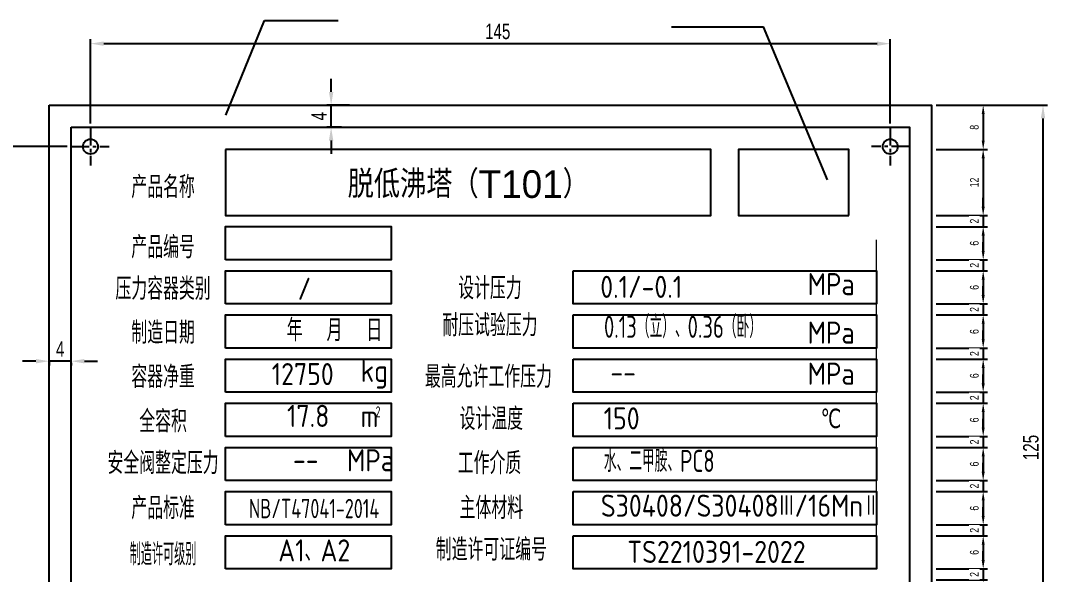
# Model space of a CAD drawing. Header units: millimetres. Extents: x 35105 to 485432, y -50286 to 1224.
# Drawn here: x 482606 to 484468, y -46295 to -45292 of the extents above; entities that cross this region are included whole.
import ezdxf
from ezdxf.enums import TextEntityAlignment as Align

# ---------------------------------------------------------------- set-up
doc = ezdxf.new("R2010")
doc.units = ezdxf.units.MM
doc.linetypes.add('CENTER', pattern=[50.8, 31.75, -6.35, 6.35, -6.35])
doc.layers.get('Defpoints').update_dxf_attribs({"lineweight": 18})
for name, color, linetype in [('11', 1, 'CENTER'), ('12', 2, 'Continuous'), ('13', 3, 'Continuous')]:
    doc.layers.add(name, color=color, linetype=linetype)
doc.layers.add('标注', color=3, linetype='Continuous', lineweight=18)
doc.styles.add('HGCAD', font='HGCAD.SHX', dxfattribs={"width": 0.75, "bigfont": 'HGCADHZ.SHX'})
doc.styles.add('HZ', font='gbenor.shx', dxfattribs={"width": 0.9, "bigfont": 'gbcbig.shx'})
doc.styles.add('SBHZ', font='tcc_simp.shx', dxfattribs={"width": 0.85, "bigfont": 'tcc_hzdx.shx'})
doc.styles.get("Standard").update_dxf_attribs({"font": 'gbenor.shx', "width": 0.7, "bigfont": 'gbcbig.shx'})
doc.dimstyles.new('HGCAD$0', dxfattribs={"dimtxt": 3.5, "dimasz": 3, "dimexe": 1, "dimexo": 1, "dimgap": 1, "dimtad": 1, "dimdec": 1, "dimdsep": 46, "dimtxsty": 'HGCAD', "dimcen": 0, "dimadec": 1, "dimazin": 0, "dimtfac": 1, "dimtmove": 0, "dimatfit": 1, "dimfxl": 1, "dimtfill": 1, "dimarcsym": 1})

# ---------------------------------------------------------------- blocks, each defined once
blk = doc.blocks.new('*D206')
at = {"layer": 'Defpoints', "color": 0, "ltscale": 8, "transparency": 16777216}
for p in [(482541.6, -45520.2), (482698.6, -45520.2), (482698.6, -46620.2)]:
    blk.add_point(p, dxfattribs=at)
at = {"layer": '标注', "color": 0, "lineweight": -2, "ltscale": 8, "transparency": 16777216}
for p, q in [((482690.6, -45520.2), (482533.6, -45520.2)), ((482541.6, -46596.2), (482541.6, -45544.2)), ((482690.6, -46620.2), (482533.6, -46620.2))]:
    blk.add_line(p, q, dxfattribs=at)
at = {"layer": '标注', "color": 0, "ltscale": 8, "transparency": 16777216}
for points in [[(482537.6, -45544.2), (482545.6, -45544.2), (482541.6, -45520.2)], [(482537.6, -46596.2), (482545.6, -46596.2), (482541.6, -46620.2)]]:
    blk.add_solid(points, dxfattribs=at)
at = {"layer": '标注', "color": 0, "ltscale": 8, "transparency": 16777216, "insert": (482519.6, -46069.9), "char_height": 28, "attachment_point": 5, "rotation": 90, "style": 'HGCAD', "bg_fill": 3, "box_fill_scale": 1.1, "bg_fill_color": 256, "bg_fill_true_color": 13158600, "bg_fill_transparency": 2067}
blk.add_mtext('110', dxfattribs=at)
blk = doc.blocks.new('*D207')
at = {"layer": 'Defpoints', "color": 0, "ltscale": 8, "transparency": 16777216}
for p in [(484182.7, -45333.7), (482732.7, -45486.1), (484182.7, -45486.1)]:
    blk.add_point(p, dxfattribs=at)
at = {"layer": '标注', "color": 0, "lineweight": -2, "ltscale": 8, "transparency": 16777216}
for p, q in [((482732.7, -45478.1), (482732.7, -45325.7)), ((482756.7, -45333.7), (484158.7, -45333.7)), ((484182.7, -45478.1), (484182.7, -45325.7))]:
    blk.add_line(p, q, dxfattribs=at)
at = {"layer": '标注', "color": 0, "ltscale": 8, "transparency": 16777216}
for points in [[(482756.7, -45329.7), (482756.7, -45337.7), (482732.7, -45333.7)], [(484158.7, -45329.7), (484158.7, -45337.7), (484182.7, -45333.7)]]:
    blk.add_solid(points, dxfattribs=at)
at = {"layer": '标注', "color": 0, "ltscale": 8, "transparency": 16777216, "insert": (483471, -45311.7), "char_height": 28, "attachment_point": 5, "style": 'HGCAD', "bg_fill": 3, "box_fill_scale": 1.1, "bg_fill_color": 256, "bg_fill_true_color": 13158600, "bg_fill_transparency": 6282}
blk.add_mtext('145', dxfattribs=at)
blk = doc.blocks.new('*D208')
at = {"layer": 'Defpoints', "color": 0, "ltscale": 8, "transparency": 16777216}
for p in [(484257.7, -45445.2), (484459.7, -45445.2), (484257.7, -46695.2)]:
    blk.add_point(p, dxfattribs=at)
at = {"layer": '标注', "color": 0, "lineweight": -2, "ltscale": 8, "transparency": 16777216}
for p, q in [((484265.7, -45445.2), (484467.7, -45445.2)), ((484459.7, -46671.2), (484459.7, -45469.2)), ((484265.7, -46695.2), (484467.7, -46695.2))]:
    blk.add_line(p, q, dxfattribs=at)
at = {"layer": '标注', "color": 0, "ltscale": 8, "transparency": 16777216}
for points in [[(484455.7, -45469.2), (484463.7, -45469.2), (484459.7, -45445.2)], [(484455.7, -46671.2), (484463.7, -46671.2), (484459.7, -46695.2)]]:
    blk.add_solid(points, dxfattribs=at)
at = {"layer": '标注', "color": 0, "ltscale": 8, "transparency": 16777216, "insert": (484437.7, -46065.2), "char_height": 28, "attachment_point": 5, "rotation": 90, "style": 'HGCAD', "bg_fill": 3, "box_fill_scale": 1.1, "bg_fill_color": 256, "bg_fill_true_color": 13158600, "bg_fill_transparency": 2832}
blk.add_mtext('125', dxfattribs=at)
blk = doc.blocks.new('*D209')
at = {"layer": 'Defpoints', "color": 0, "ltscale": 8, "transparency": 16777216}
for p in [(484257.7, -45445.2), (484257.7, -45525.2), (484351.2, -45525.2)]:
    blk.add_point(p, dxfattribs=at)
at = {"layer": '标注', "color": 0, "lineweight": -2, "ltscale": 8, "transparency": 16777216}
for p, q in [((484265.7, -45445.2), (484359.2, -45445.2)), ((484351.2, -45461.2), (484351.2, -45509.2)), ((484265.7, -45525.2), (484359.2, -45525.2))]:
    blk.add_line(p, q, dxfattribs=at)
at = {"layer": '标注', "color": 0, "ltscale": 8, "transparency": 16777216}
for points in [[(484348.5, -45461.2), (484353.9, -45461.2), (484351.2, -45445.2)], [(484348.5, -45509.2), (484353.9, -45509.2), (484351.2, -45525.2)]]:
    blk.add_solid(points, dxfattribs=at)
at = {"layer": '标注', "color": 0, "ltscale": 8, "transparency": 16777216, "insert": (484335.2, -45485.2), "char_height": 16, "attachment_point": 5, "rotation": 90, "style": 'HGCAD', "bg_fill": 3, "box_fill_scale": 1.1, "bg_fill_color": 256, "bg_fill_true_color": 13158600, "bg_fill_transparency": 5017}
blk.add_mtext('8', dxfattribs=at)
blk = doc.blocks.new('*D210')
at = {"layer": 'Defpoints', "color": 0, "ltscale": 8, "transparency": 16777216}
for p in [(484257.7, -45525.2), (484257.7, -45645.2), (484351.2, -45645.2)]:
    blk.add_point(p, dxfattribs=at)
at = {"layer": '标注', "color": 0, "lineweight": -2, "ltscale": 8, "transparency": 16777216}
for p, q in [((484265.7, -45525.2), (484359.2, -45525.2)), ((484351.2, -45541.2), (484351.2, -45629.2)), ((484265.7, -45645.2), (484359.2, -45645.2))]:
    blk.add_line(p, q, dxfattribs=at)
at = {"layer": '标注', "color": 0, "ltscale": 8, "transparency": 16777216}
for points in [[(484348.5, -45541.2), (484353.9, -45541.2), (484351.2, -45525.2)], [(484348.5, -45629.2), (484353.9, -45629.2), (484351.2, -45645.2)]]:
    blk.add_solid(points, dxfattribs=at)
at = {"layer": '标注', "color": 0, "ltscale": 8, "transparency": 16777216, "insert": (484335.2, -45585.2), "char_height": 16, "attachment_point": 5, "rotation": 90, "style": 'HGCAD', "bg_fill": 3, "box_fill_scale": 1.1, "bg_fill_color": 256, "bg_fill_true_color": 13158600, "bg_fill_transparency": 4817}
blk.add_mtext('12', dxfattribs=at)
blk = doc.blocks.new('*D211')
at = {"layer": 'Defpoints', "color": 0, "ltscale": 8, "transparency": 16777216}
for p in [(484257.7, -45645.2), (484257.7, -45665.2)]:
    blk.add_point(p, dxfattribs=at)
at = {"layer": '标注', "color": 0, "lineweight": -2, "ltscale": 8, "transparency": 16777216}
for p, q in [((484351.2, -45629.2), (484351.2, -45613.2)), ((484265.7, -45645.2), (484359.2, -45645.2)), ((484351.2, -45645.2), (484351.2, -45665.2)), ((484265.7, -45665.2), (484359.2, -45665.2)), ((484351.2, -45681.2), (484351.2, -45697.2))]:
    blk.add_line(p, q, dxfattribs=at)
at = {"layer": '标注', "color": 0, "ltscale": 8, "transparency": 16777216}
for points in [[(484348.5, -45629.2), (484353.9, -45629.2), (484351.2, -45645.2)], [(484348.5, -45681.2), (484353.9, -45681.2), (484351.2, -45665.2)]]:
    blk.add_solid(points, dxfattribs=at)
at = {"layer": '标注', "color": 0, "ltscale": 8, "transparency": 16777216, "insert": (484335.2, -45655.2), "char_height": 16, "attachment_point": 5, "rotation": 90, "style": 'HGCAD', "bg_fill": 3, "box_fill_scale": 1.1, "bg_fill_color": 256, "bg_fill_true_color": 13158600, "bg_fill_transparency": 7447}
blk.add_mtext('2', dxfattribs=at)
at = {"layer": 'Defpoints', "color": 0, "ltscale": 8, "transparency": 16777216}
blk.add_point((484351.2, -45665.2), dxfattribs=at)
blk = doc.blocks.new('*D212')
at = {"layer": 'Defpoints', "color": 0, "ltscale": 8, "transparency": 16777216}
for p in [(484257.7, -45665.2), (484257.7, -45725.2), (484351.2, -45725.2)]:
    blk.add_point(p, dxfattribs=at)
at = {"layer": '标注', "color": 0, "lineweight": -2, "ltscale": 8, "transparency": 16777216}
for p, q in [((484265.7, -45665.2), (484359.2, -45665.2)), ((484351.2, -45681.2), (484351.2, -45709.2)), ((484265.7, -45725.2), (484359.2, -45725.2))]:
    blk.add_line(p, q, dxfattribs=at)
at = {"layer": '标注', "color": 0, "ltscale": 8, "transparency": 16777216}
for points in [[(484348.5, -45681.2), (484353.9, -45681.2), (484351.2, -45665.2)], [(484348.5, -45709.2), (484353.9, -45709.2), (484351.2, -45725.2)]]:
    blk.add_solid(points, dxfattribs=at)
at = {"layer": '标注', "color": 0, "ltscale": 8, "transparency": 16777216, "insert": (484335.2, -45695.2), "char_height": 16, "attachment_point": 5, "rotation": 90, "style": 'HGCAD', "bg_fill": 3, "box_fill_scale": 1.1, "bg_fill_color": 256, "bg_fill_true_color": 13158600, "bg_fill_transparency": 6002}
blk.add_mtext('6', dxfattribs=at)
blk = doc.blocks.new('*D213')
at = {"layer": 'Defpoints', "color": 0, "ltscale": 8, "transparency": 16777216}
for p in [(484257.7, -45725.2), (484257.7, -45745.2)]:
    blk.add_point(p, dxfattribs=at)
at = {"layer": '标注', "color": 0, "lineweight": -2, "ltscale": 8, "transparency": 16777216}
for p, q in [((484351.2, -45709.2), (484351.2, -45693.2)), ((484265.7, -45725.2), (484359.2, -45725.2)), ((484351.2, -45725.2), (484351.2, -45745.2)), ((484265.7, -45745.2), (484359.2, -45745.2)), ((484351.2, -45761.2), (484351.2, -45777.2))]:
    blk.add_line(p, q, dxfattribs=at)
at = {"layer": '标注', "color": 0, "ltscale": 8, "transparency": 16777216}
for points in [[(484348.5, -45709.2), (484353.9, -45709.2), (484351.2, -45725.2)], [(484348.5, -45761.2), (484353.9, -45761.2), (484351.2, -45745.2)]]:
    blk.add_solid(points, dxfattribs=at)
at = {"layer": '标注', "color": 0, "ltscale": 8, "transparency": 16777216, "insert": (484335.2, -45735.2), "char_height": 16, "attachment_point": 5, "rotation": 90, "style": 'HGCAD', "bg_fill": 3, "box_fill_scale": 1.1, "bg_fill_color": 256, "bg_fill_true_color": 13158600, "bg_fill_transparency": 6387}
blk.add_mtext('2', dxfattribs=at)
at = {"layer": 'Defpoints', "color": 0, "ltscale": 8, "transparency": 16777216}
blk.add_point((484351.2, -45745.2), dxfattribs=at)
blk = doc.blocks.new('*D214')
at = {"layer": 'Defpoints', "color": 0, "ltscale": 8, "transparency": 16777216}
for p in [(484257.7, -45745.2), (484257.7, -45805.2), (484351.2, -45805.2)]:
    blk.add_point(p, dxfattribs=at)
at = {"layer": '标注', "color": 0, "lineweight": -2, "ltscale": 8, "transparency": 16777216}
for p, q in [((484265.7, -45745.2), (484359.2, -45745.2)), ((484351.2, -45761.2), (484351.2, -45789.2)), ((484265.7, -45805.2), (484359.2, -45805.2))]:
    blk.add_line(p, q, dxfattribs=at)
at = {"layer": '标注', "color": 0, "ltscale": 8, "transparency": 16777216}
for points in [[(484348.5, -45761.2), (484353.9, -45761.2), (484351.2, -45745.2)], [(484348.5, -45789.2), (484353.9, -45789.2), (484351.2, -45805.2)]]:
    blk.add_solid(points, dxfattribs=at)
at = {"layer": '标注', "color": 0, "ltscale": 8, "transparency": 16777216, "insert": (484335.2, -45775.2), "char_height": 16, "attachment_point": 5, "rotation": 90, "style": 'HGCAD', "bg_fill": 3, "box_fill_scale": 1.1, "bg_fill_color": 256, "bg_fill_true_color": 13158600, "bg_fill_transparency": 242}
blk.add_mtext('6', dxfattribs=at)
blk = doc.blocks.new('*D215')
at = {"layer": 'Defpoints', "color": 0, "ltscale": 8, "transparency": 16777216}
for p in [(484257.7, -45805.2), (484257.7, -45825.2)]:
    blk.add_point(p, dxfattribs=at)
at = {"layer": '标注', "color": 0, "lineweight": -2, "ltscale": 8, "transparency": 16777216}
for p, q in [((484351.2, -45789.2), (484351.2, -45773.2)), ((484265.7, -45805.2), (484359.2, -45805.2)), ((484351.2, -45805.2), (484351.2, -45825.2)), ((484265.7, -45825.2), (484359.2, -45825.2)), ((484351.2, -45841.2), (484351.2, -45857.2))]:
    blk.add_line(p, q, dxfattribs=at)
at = {"layer": '标注', "color": 0, "ltscale": 8, "transparency": 16777216}
for points in [[(484348.5, -45789.2), (484353.9, -45789.2), (484351.2, -45805.2)], [(484348.5, -45841.2), (484353.9, -45841.2), (484351.2, -45825.2)]]:
    blk.add_solid(points, dxfattribs=at)
at = {"layer": '标注', "color": 0, "ltscale": 8, "transparency": 16777216, "insert": (484335.2, -45815.2), "char_height": 16, "attachment_point": 5, "rotation": 90, "style": 'HGCAD', "bg_fill": 3, "box_fill_scale": 1.1, "bg_fill_color": 256, "bg_fill_true_color": 13158600, "bg_fill_transparency": 7712}
blk.add_mtext('2', dxfattribs=at)
at = {"layer": 'Defpoints', "color": 0, "ltscale": 8, "transparency": 16777216}
blk.add_point((484351.2, -45825.2), dxfattribs=at)
blk = doc.blocks.new('*D216')
at = {"layer": 'Defpoints', "color": 0, "ltscale": 8, "transparency": 16777216}
for p in [(484257.7, -45825.2), (484257.7, -45885.2), (484351.2, -45885.2)]:
    blk.add_point(p, dxfattribs=at)
at = {"layer": '标注', "color": 0, "lineweight": -2, "ltscale": 8, "transparency": 16777216}
for p, q in [((484265.7, -45825.2), (484359.2, -45825.2)), ((484351.2, -45841.2), (484351.2, -45869.2)), ((484265.7, -45885.2), (484359.2, -45885.2))]:
    blk.add_line(p, q, dxfattribs=at)
at = {"layer": '标注', "color": 0, "ltscale": 8, "transparency": 16777216}
for points in [[(484348.5, -45841.2), (484353.9, -45841.2), (484351.2, -45825.2)], [(484348.5, -45869.2), (484353.9, -45869.2), (484351.2, -45885.2)]]:
    blk.add_solid(points, dxfattribs=at)
at = {"layer": '标注', "color": 0, "ltscale": 8, "transparency": 16777216, "insert": (484335.2, -45855.2), "char_height": 16, "attachment_point": 5, "rotation": 90, "style": 'HGCAD', "bg_fill": 3, "box_fill_scale": 1.1, "bg_fill_color": 256, "bg_fill_true_color": 13158600, "bg_fill_transparency": 5082}
blk.add_mtext('6', dxfattribs=at)
blk = doc.blocks.new('*D217')
at = {"layer": 'Defpoints', "color": 0, "ltscale": 8, "transparency": 16777216}
for p in [(484257.7, -45885.2), (484257.7, -45905.2)]:
    blk.add_point(p, dxfattribs=at)
at = {"layer": '标注', "color": 0, "lineweight": -2, "ltscale": 8, "transparency": 16777216}
for p, q in [((484351.2, -45869.2), (484351.2, -45853.2)), ((484265.7, -45885.2), (484359.2, -45885.2)), ((484351.2, -45885.2), (484351.2, -45905.2)), ((484265.7, -45905.2), (484359.2, -45905.2)), ((484351.2, -45921.2), (484351.2, -45937.2))]:
    blk.add_line(p, q, dxfattribs=at)
at = {"layer": '标注', "color": 0, "ltscale": 8, "transparency": 16777216}
for points in [[(484348.5, -45869.2), (484353.9, -45869.2), (484351.2, -45885.2)], [(484348.5, -45921.2), (484353.9, -45921.2), (484351.2, -45905.2)]]:
    blk.add_solid(points, dxfattribs=at)
at = {"layer": '标注', "color": 0, "ltscale": 8, "transparency": 16777216, "insert": (484335.2, -45895.2), "char_height": 16, "attachment_point": 5, "rotation": 90, "style": 'HGCAD', "bg_fill": 3, "box_fill_scale": 1.1, "bg_fill_color": 256, "bg_fill_true_color": 13158600, "bg_fill_transparency": 47}
blk.add_mtext('2', dxfattribs=at)
at = {"layer": 'Defpoints', "color": 0, "ltscale": 8, "transparency": 16777216}
blk.add_point((484351.2, -45905.2), dxfattribs=at)
blk = doc.blocks.new('*D218')
at = {"layer": 'Defpoints', "color": 0, "ltscale": 8, "transparency": 16777216}
for p in [(484257.7, -45905.2), (484257.7, -45965.2), (484351.2, -45965.2)]:
    blk.add_point(p, dxfattribs=at)
at = {"layer": '标注', "color": 0, "lineweight": -2, "ltscale": 8, "transparency": 16777216}
for p, q in [((484265.7, -45905.2), (484359.2, -45905.2)), ((484351.2, -45921.2), (484351.2, -45949.2)), ((484265.7, -45965.2), (484359.2, -45965.2))]:
    blk.add_line(p, q, dxfattribs=at)
at = {"layer": '标注', "color": 0, "ltscale": 8, "transparency": 16777216}
for points in [[(484348.5, -45921.2), (484353.9, -45921.2), (484351.2, -45905.2)], [(484348.5, -45949.2), (484353.9, -45949.2), (484351.2, -45965.2)]]:
    blk.add_solid(points, dxfattribs=at)
at = {"layer": '标注', "color": 0, "ltscale": 8, "transparency": 16777216, "insert": (484335.2, -45935.2), "char_height": 16, "attachment_point": 5, "rotation": 90, "style": 'HGCAD', "bg_fill": 3, "box_fill_scale": 1.1, "bg_fill_color": 256, "bg_fill_true_color": 13158600, "bg_fill_transparency": 687}
blk.add_mtext('6', dxfattribs=at)
blk = doc.blocks.new('*D219')
at = {"layer": 'Defpoints', "color": 0, "ltscale": 8, "transparency": 16777216}
for p in [(484257.7, -45965.2), (484257.7, -45985.2)]:
    blk.add_point(p, dxfattribs=at)
at = {"layer": '标注', "color": 0, "lineweight": -2, "ltscale": 8, "transparency": 16777216}
for p, q in [((484351.2, -45949.2), (484351.2, -45933.2)), ((484265.7, -45965.2), (484359.2, -45965.2)), ((484351.2, -45965.2), (484351.2, -45985.2)), ((484265.7, -45985.2), (484359.2, -45985.2)), ((484351.2, -46001.2), (484351.2, -46017.2))]:
    blk.add_line(p, q, dxfattribs=at)
at = {"layer": '标注', "color": 0, "ltscale": 8, "transparency": 16777216}
for points in [[(484348.5, -45949.2), (484353.9, -45949.2), (484351.2, -45965.2)], [(484348.5, -46001.2), (484353.9, -46001.2), (484351.2, -45985.2)]]:
    blk.add_solid(points, dxfattribs=at)
at = {"layer": '标注', "color": 0, "ltscale": 8, "transparency": 16777216, "insert": (484335.2, -45975.2), "char_height": 16, "attachment_point": 5, "rotation": 90, "style": 'HGCAD', "bg_fill": 3, "box_fill_scale": 1.1, "bg_fill_color": 256, "bg_fill_true_color": 13158600, "bg_fill_transparency": 3602}
blk.add_mtext('2', dxfattribs=at)
at = {"layer": 'Defpoints', "color": 0, "ltscale": 8, "transparency": 16777216}
blk.add_point((484351.2, -45985.2), dxfattribs=at)
blk = doc.blocks.new('*D220')
at = {"layer": 'Defpoints', "color": 0, "ltscale": 8, "transparency": 16777216}
for p in [(484257.7, -45985.2), (484257.7, -46045.2), (484351.2, -46045.2)]:
    blk.add_point(p, dxfattribs=at)
at = {"layer": '标注', "color": 0, "lineweight": -2, "ltscale": 8, "transparency": 16777216}
for p, q in [((484265.7, -45985.2), (484359.2, -45985.2)), ((484351.2, -46001.2), (484351.2, -46029.2)), ((484265.7, -46045.2), (484359.2, -46045.2))]:
    blk.add_line(p, q, dxfattribs=at)
at = {"layer": '标注', "color": 0, "ltscale": 8, "transparency": 16777216}
for points in [[(484348.5, -46001.2), (484353.9, -46001.2), (484351.2, -45985.2)], [(484348.5, -46029.2), (484353.9, -46029.2), (484351.2, -46045.2)]]:
    blk.add_solid(points, dxfattribs=at)
at = {"layer": '标注', "color": 0, "ltscale": 8, "transparency": 16777216, "insert": (484335.2, -46015.2), "char_height": 16, "attachment_point": 5, "rotation": 90, "style": 'HGCAD', "bg_fill": 3, "box_fill_scale": 1.1, "bg_fill_color": 256, "bg_fill_true_color": 13158600, "bg_fill_transparency": 5817}
blk.add_mtext('6', dxfattribs=at)
blk = doc.blocks.new('*D221')
at = {"layer": 'Defpoints', "color": 0, "ltscale": 8, "transparency": 16777216}
for p in [(484257.7, -46045.2), (484257.7, -46065.2)]:
    blk.add_point(p, dxfattribs=at)
at = {"layer": '标注', "color": 0, "lineweight": -2, "ltscale": 8, "transparency": 16777216}
for p, q in [((484351.2, -46029.2), (484351.2, -46013.2)), ((484265.7, -46045.2), (484359.2, -46045.2)), ((484351.2, -46045.2), (484351.2, -46065.2)), ((484265.7, -46065.2), (484359.2, -46065.2)), ((484351.2, -46081.2), (484351.2, -46097.2))]:
    blk.add_line(p, q, dxfattribs=at)
at = {"layer": '标注', "color": 0, "ltscale": 8, "transparency": 16777216}
for points in [[(484348.5, -46029.2), (484353.9, -46029.2), (484351.2, -46045.2)], [(484348.5, -46081.2), (484353.9, -46081.2), (484351.2, -46065.2)]]:
    blk.add_solid(points, dxfattribs=at)
at = {"layer": '标注', "color": 0, "ltscale": 8, "transparency": 16777216, "insert": (484335.2, -46055.2), "char_height": 16, "attachment_point": 5, "rotation": 90, "style": 'HGCAD', "bg_fill": 3, "box_fill_scale": 1.1, "bg_fill_color": 256, "bg_fill_true_color": 13158600, "bg_fill_transparency": 702}
blk.add_mtext('2', dxfattribs=at)
at = {"layer": 'Defpoints', "color": 0, "ltscale": 8, "transparency": 16777216}
blk.add_point((484351.2, -46065.2), dxfattribs=at)
blk = doc.blocks.new('*D222')
at = {"layer": 'Defpoints', "color": 0, "ltscale": 8, "transparency": 16777216}
for p in [(484257.7, -46065.2), (484257.7, -46125.2), (484351.2, -46125.2)]:
    blk.add_point(p, dxfattribs=at)
at = {"layer": '标注', "color": 0, "lineweight": -2, "ltscale": 8, "transparency": 16777216}
for p, q in [((484265.7, -46065.2), (484359.2, -46065.2)), ((484351.2, -46081.2), (484351.2, -46109.2)), ((484265.7, -46125.2), (484359.2, -46125.2))]:
    blk.add_line(p, q, dxfattribs=at)
at = {"layer": '标注', "color": 0, "ltscale": 8, "transparency": 16777216}
for points in [[(484348.5, -46081.2), (484353.9, -46081.2), (484351.2, -46065.2)], [(484348.5, -46109.2), (484353.9, -46109.2), (484351.2, -46125.2)]]:
    blk.add_solid(points, dxfattribs=at)
at = {"layer": '标注', "color": 0, "ltscale": 8, "transparency": 16777216, "insert": (484335.2, -46095.2), "char_height": 16, "attachment_point": 5, "rotation": 90, "style": 'HGCAD', "bg_fill": 3, "box_fill_scale": 1.1, "bg_fill_color": 256, "bg_fill_true_color": 13158600, "bg_fill_transparency": 6602}
blk.add_mtext('6', dxfattribs=at)
blk = doc.blocks.new('*D223')
at = {"layer": 'Defpoints', "color": 0, "ltscale": 8, "transparency": 16777216}
for p in [(484257.7, -46125.2), (484257.7, -46145.2)]:
    blk.add_point(p, dxfattribs=at)
at = {"layer": '标注', "color": 0, "lineweight": -2, "ltscale": 8, "transparency": 16777216}
for p, q in [((484351.2, -46109.2), (484351.2, -46093.2)), ((484265.7, -46125.2), (484359.2, -46125.2)), ((484351.2, -46125.2), (484351.2, -46145.2)), ((484265.7, -46145.2), (484359.2, -46145.2)), ((484351.2, -46161.2), (484351.2, -46177.2))]:
    blk.add_line(p, q, dxfattribs=at)
at = {"layer": '标注', "color": 0, "ltscale": 8, "transparency": 16777216}
for points in [[(484348.5, -46109.2), (484353.9, -46109.2), (484351.2, -46125.2)], [(484348.5, -46161.2), (484353.9, -46161.2), (484351.2, -46145.2)]]:
    blk.add_solid(points, dxfattribs=at)
at = {"layer": '标注', "color": 0, "ltscale": 8, "transparency": 16777216, "insert": (484335.2, -46135.2), "char_height": 16, "attachment_point": 5, "rotation": 90, "style": 'HGCAD', "bg_fill": 3, "box_fill_scale": 1.1, "bg_fill_color": 256, "bg_fill_true_color": 13158600, "bg_fill_transparency": 302}
blk.add_mtext('2', dxfattribs=at)
at = {"layer": 'Defpoints', "color": 0, "ltscale": 8, "transparency": 16777216}
blk.add_point((484351.2, -46145.2), dxfattribs=at)
blk = doc.blocks.new('*D224')
at = {"layer": 'Defpoints', "color": 0, "ltscale": 8, "transparency": 16777216}
for p in [(484257.7, -46145.2), (484257.7, -46205.2), (484351.2, -46205.2)]:
    blk.add_point(p, dxfattribs=at)
at = {"layer": '标注', "color": 0, "lineweight": -2, "ltscale": 8, "transparency": 16777216}
for p, q in [((484265.7, -46145.2), (484359.2, -46145.2)), ((484351.2, -46161.2), (484351.2, -46189.2)), ((484265.7, -46205.2), (484359.2, -46205.2))]:
    blk.add_line(p, q, dxfattribs=at)
at = {"layer": '标注', "color": 0, "ltscale": 8, "transparency": 16777216}
for points in [[(484348.5, -46161.2), (484353.9, -46161.2), (484351.2, -46145.2)], [(484348.5, -46189.2), (484353.9, -46189.2), (484351.2, -46205.2)]]:
    blk.add_solid(points, dxfattribs=at)
at = {"layer": '标注', "color": 0, "ltscale": 8, "transparency": 16777216, "insert": (484335.2, -46175.2), "char_height": 16, "attachment_point": 5, "rotation": 90, "style": 'HGCAD', "bg_fill": 3, "box_fill_scale": 1.1, "bg_fill_color": 256, "bg_fill_true_color": 13158600, "bg_fill_transparency": 7872}
blk.add_mtext('6', dxfattribs=at)
blk = doc.blocks.new('*D225')
at = {"layer": 'Defpoints', "color": 0, "ltscale": 8, "transparency": 16777216}
for p in [(484257.7, -46205.2), (484257.7, -46225.2)]:
    blk.add_point(p, dxfattribs=at)
at = {"layer": '标注', "color": 0, "lineweight": -2, "ltscale": 8, "transparency": 16777216}
for p, q in [((484351.2, -46189.2), (484351.2, -46173.2)), ((484265.7, -46205.2), (484359.2, -46205.2)), ((484351.2, -46205.2), (484351.2, -46225.2)), ((484265.7, -46225.2), (484359.2, -46225.2)), ((484351.2, -46241.2), (484351.2, -46257.2))]:
    blk.add_line(p, q, dxfattribs=at)
at = {"layer": '标注', "color": 0, "ltscale": 8, "transparency": 16777216}
for points in [[(484348.5, -46189.2), (484353.9, -46189.2), (484351.2, -46205.2)], [(484348.5, -46241.2), (484353.9, -46241.2), (484351.2, -46225.2)]]:
    blk.add_solid(points, dxfattribs=at)
at = {"layer": '标注', "color": 0, "ltscale": 8, "transparency": 16777216, "insert": (484335.2, -46215.2), "char_height": 16, "attachment_point": 5, "rotation": 90, "style": 'HGCAD', "bg_fill": 3, "box_fill_scale": 1.1, "bg_fill_color": 256, "bg_fill_true_color": 13158600, "bg_fill_transparency": 2442}
blk.add_mtext('2', dxfattribs=at)
at = {"layer": 'Defpoints', "color": 0, "ltscale": 8, "transparency": 16777216}
blk.add_point((484351.2, -46225.2), dxfattribs=at)
blk = doc.blocks.new('*D226')
at = {"layer": 'Defpoints', "color": 0, "ltscale": 8, "transparency": 16777216}
for p in [(484257.7, -46225.2), (484257.7, -46285.2), (484351.2, -46285.2)]:
    blk.add_point(p, dxfattribs=at)
at = {"layer": '标注', "color": 0, "lineweight": -2, "ltscale": 8, "transparency": 16777216}
for p, q in [((484265.7, -46225.2), (484359.2, -46225.2)), ((484351.2, -46241.2), (484351.2, -46269.2)), ((484265.7, -46285.2), (484359.2, -46285.2))]:
    blk.add_line(p, q, dxfattribs=at)
at = {"layer": '标注', "color": 0, "ltscale": 8, "transparency": 16777216}
for points in [[(484348.5, -46241.2), (484353.9, -46241.2), (484351.2, -46225.2)], [(484348.5, -46269.2), (484353.9, -46269.2), (484351.2, -46285.2)]]:
    blk.add_solid(points, dxfattribs=at)
at = {"layer": '标注', "color": 0, "ltscale": 8, "transparency": 16777216, "insert": (484335.2, -46255.2), "char_height": 16, "attachment_point": 5, "rotation": 90, "style": 'HGCAD', "bg_fill": 3, "box_fill_scale": 1.1, "bg_fill_color": 256, "bg_fill_true_color": 13158600, "bg_fill_transparency": 7187}
blk.add_mtext('6', dxfattribs=at)
blk = doc.blocks.new('*D231')
at = {"layer": 'Defpoints', "color": 0, "ltscale": 8, "transparency": 16777216}
for p in [(484257.7, -46285.2), (484257.7, -46305.2)]:
    blk.add_point(p, dxfattribs=at)
at = {"layer": '标注', "color": 0, "lineweight": -2, "ltscale": 8, "transparency": 16777216}
for p, q in [((484351.2, -46269.2), (484351.2, -46253.2)), ((484265.7, -46285.2), (484359.2, -46285.2)), ((484351.2, -46285.2), (484351.2, -46305.2)), ((484265.7, -46305.2), (484359.2, -46305.2)), ((484351.2, -46321.2), (484351.2, -46337.2))]:
    blk.add_line(p, q, dxfattribs=at)
at = {"layer": '标注', "color": 0, "ltscale": 8, "transparency": 16777216}
for points in [[(484348.5, -46269.2), (484353.9, -46269.2), (484351.2, -46285.2)], [(484348.5, -46321.2), (484353.9, -46321.2), (484351.2, -46305.2)]]:
    blk.add_solid(points, dxfattribs=at)
at = {"layer": '标注', "color": 0, "ltscale": 8, "transparency": 16777216, "insert": (484335.2, -46295.2), "char_height": 16, "attachment_point": 5, "rotation": 90, "style": 'HGCAD', "bg_fill": 3, "box_fill_scale": 1.1, "bg_fill_color": 256, "bg_fill_true_color": 13158600, "bg_fill_transparency": 5742}
blk.add_mtext('2', dxfattribs=at)
at = {"layer": 'Defpoints', "color": 0, "ltscale": 8, "transparency": 16777216}
blk.add_point((484351.2, -46305.2), dxfattribs=at)
blk = doc.blocks.new('*D246')
at = {"layer": '标注', "color": 0, "lineweight": -2, "ltscale": 8, "transparency": 16777216}
for p, q in [((482633.7, -45908.9), (482609.7, -45908.9)), ((482657.7, -45907.1), (482657.7, -45916.9)), ((482697.7, -45908.9), (482657.7, -45908.9)), ((482697.7, -45912), (482697.7, -45916.9)), ((482721.7, -45908.9), (482745.7, -45908.9))]:
    blk.add_line(p, q, dxfattribs=at)
at = {"layer": '标注', "color": 0, "ltscale": 8, "transparency": 16777216}
for points in [[(482633.7, -45904.9), (482633.7, -45912.9), (482657.7, -45908.9)], [(482721.7, -45904.9), (482721.7, -45912.9), (482697.7, -45908.9)]]:
    blk.add_solid(points, dxfattribs=at)
at = {"layer": '标注', "color": 0, "ltscale": 8, "transparency": 16777216, "insert": (482677.7, -45886.9), "char_height": 28, "attachment_point": 5, "style": 'HGCAD', "bg_fill": 3, "box_fill_scale": 1.1, "bg_fill_color": 256, "bg_fill_true_color": 13158600, "bg_fill_transparency": 2832}
blk.add_mtext('4', dxfattribs=at)
at = {"layer": 'Defpoints', "color": 0, "ltscale": 8, "transparency": 16777216}
for p in [(482657.7, -45899.1), (482657.7, -45908.9), (482697.7, -45904)]:
    blk.add_point(p, dxfattribs=at)
blk = doc.blocks.new('*D247')
at = {"layer": 'Defpoints', "color": 0, "ltscale": 8, "transparency": 16777216}
for p in [(483210.1, -45445.2), (483195.6, -45485.2)]:
    blk.add_point(p, dxfattribs=at)
at = {"layer": '标注', "color": 0, "lineweight": -2, "ltscale": 8, "transparency": 16777216}
for p, q in [((483169, -45421.2), (483169, -45397.2)), ((483202.1, -45445.2), (483161, -45445.2)), ((483169, -45485.2), (483169, -45445.2)), ((483187.6, -45485.2), (483161, -45485.2)), ((483169, -45509.2), (483169, -45533.2))]:
    blk.add_line(p, q, dxfattribs=at)
at = {"layer": '标注', "color": 0, "ltscale": 8, "transparency": 16777216}
for points in [[(483165, -45421.2), (483173, -45421.2), (483169, -45445.2)], [(483165, -45509.2), (483173, -45509.2), (483169, -45485.2)]]:
    blk.add_solid(points, dxfattribs=at)
at = {"layer": '标注', "color": 0, "ltscale": 8, "transparency": 16777216, "insert": (483147, -45465.2), "char_height": 28, "attachment_point": 5, "rotation": 90, "style": 'HGCAD', "bg_fill": 3, "box_fill_scale": 1.1, "bg_fill_color": 256, "bg_fill_true_color": 13158600, "bg_fill_transparency": 5222}
blk.add_mtext('4', dxfattribs=at)
at = {"layer": 'Defpoints', "color": 0, "ltscale": 8, "transparency": 16777216}
blk.add_point((483169, -45445.2), dxfattribs=at)

msp = doc.modelspace()

# ---------------------------------------------------------------- linework, layer by layer
at = {"layer": '11'}
msp.add_line((484216.67857, -45520.16328), (484148.6434, -45520.16328), dxfattribs=at)
at = {"layer": '12'}
for points in [[(482977.66099, -45525.16328), (482977.66099, -45645.16328), (483857.66099, -45645.16328), (483857.66099, -45525.16328), (482977.66099, -45525.16328)], [(484107.66099, -45645.16328), (484107.66099, -45525.16328), (483907.66099, -45525.16328), (483907.66099, -45645.16328), (484107.66099, -45645.16328)], [(482977.66099, -45725.16328), (482977.66099, -45665.16328), (483277.66099, -45665.16328), (483277.66099, -45725.16328), (482977.66099, -45725.16328)], [(482977.66099, -45805.16328), (482977.66099, -45745.16328), (483277.66099, -45745.16328), (483277.66099, -45805.16328), (482977.66099, -45805.16328)], [(483607.66099, -45745.16328), (484157.66099, -45745.16328), (484157.66099, -45805.16328), (483607.66099, -45805.16328), (483607.66099, -45745.16328)], [(482977.66099, -45885.16328), (482977.66099, -45825.16328), (483277.66099, -45825.16328), (483277.66099, -45885.16328), (482977.66099, -45885.16328)], [(483607.66099, -45825.16328), (484157.66099, -45825.16328), (484157.66099, -45885.16328), (483607.66099, -45885.16328), (483607.66099, -45825.16328)], [(482977.66099, -45965.16328), (482977.66099, -45905.16328), (483277.66099, -45905.16328), (483277.66099, -45965.16328), (482977.66099, -45965.16328)], [(483607.66099, -45905.16328), (484157.66099, -45905.16328), (484157.66099, -45965.16328), (483607.66099, -45965.16328), (483607.66099, -45905.16328)], [(482977.66099, -46045.16328), (482977.66099, -45985.16328), (483277.66099, -45985.16328), (483277.66099, -46045.16328), (482977.66099, -46045.16328)], [(483607.66099, -45985.16328), (484157.66099, -45985.16328), (484157.66099, -46045.16328), (483607.66099, -46045.16328), (483607.66099, -45985.16328)], [(482977.66099, -46125.16328), (482977.66099, -46065.16328), (483277.66099, -46065.16328), (483277.66099, -46125.16328), (482977.66099, -46125.16328)], [(483607.66099, -46065.16328), (484157.66099, -46065.16328), (484157.66099, -46125.16328), (483607.66099, -46125.16328), (483607.66099, -46065.16328)], [(482977.66099, -46205.16328), (482977.66099, -46145.16328), (483277.66099, -46145.16328), (483277.66099, -46205.16328), (482977.66099, -46205.16328)], [(483607.66099, -46145.16328), (484157.66099, -46145.16328), (484157.66099, -46205.16328), (483607.66099, -46205.16328), (483607.66099, -46145.16328)], [(482977.66099, -46285.16328), (482977.66099, -46225.16328), (483277.66099, -46225.16328), (483277.66099, -46285.16328), (482977.66099, -46285.16328)], [(483607.66099, -46225.16328), (484157.66099, -46225.16328), (484157.66099, -46285.16328), (483607.66099, -46285.16328), (483607.66099, -46225.16328)]]:
    msp.add_lwpolyline(points, dxfattribs=at)
for centre in [(482732.66099, -45520.16328), (484182.66099, -45520.16328)]:
    msp.add_circle(centre, 13.5, dxfattribs=at)
at = {"layer": '13'}
for p, q in [((482978.21134, -45463.31751), (483048.1313, -45291.84887)), ((483048.1313, -45291.84887), (483091.02343, -45291.84887)), ((483091.02343, -45291.84887), (483181.57718, -45291.84887))]:
    msp.add_line(p, q, dxfattribs=at)
at = {"layer": '标注', "ltscale": 8}
msp.add_line((484157.66099, -46225.16328), (484157.66099, -45689.27242), dxfattribs=at)

# ---------------------------------------------------------------- texts
at = {"layer": '13'}
for s, height, style, p in [('脱低沸塔（T101）', 50, 'SBHZ', (483417.66099, -45613.17332)), ('产品名称', 40, 'HZ', (482864.2939, -45613.4913)), ('产品编号', 40, 'HZ', (482864.2939, -45722.46782)), ('压力容器类别', 40, 'HZ', (482864.2939, -45797.68011)), ('/', 40, 'HZ', (483120.51154, -45797.68011)), ('设计压力', 40, 'HZ', (483456.90577, -45796.68808)), ('耐压试验压力', 40, 'HZ', (483456.90577, -45863.79267)), ('制造日期', 40, 'HZ', (482864.2939, -45877.2706)), ('容器净重', 40, 'HZ', (482864.2939, -45957.24895)), ('最高允许工作压力', 40, 'HZ', (483454.18556, -45957.18022)), ('全容积', 40, 'HZ', (482864.2939, -46037.84027)), ('设计温度', 40, 'HZ', (483459.35941, -46033.33909)), ('安全阀整定压力', 40, 'HZ', (482864.2939, -46113.38582)), ('工作介质', 40, 'HZ', (483456.08656, -46113.60126)), ('产品标准', 40, 'HZ', (482864.2939, -46195.05903)), ('主体材料', 40, 'HZ', (483459.48037, -46194.65498)), ('制造许可证编号', 40, 'HZ', (483459.48037, -46270.15513))]:
    msp.add_text(s, height=height, dxfattribs=dict(at, style=style)).set_placement(p, align=Align.CENTER)
at = {"layer": '13', "style": 'HZ'}
for s, p in [('0.1/-0.1', (483656.8961, -45794.20646)), ('MPa', (484032.84662, -45789.29493)), ('年  月  日', (483088.50968, -45872.80316)), ('MPa', (484032.84662, -45877.14075)), ('12750', (483061.31672, -45952.28557)), ('kg', (483222.46625, -45946.38773)), ('MPa', (484032.84662, -45951.51666)), ('--', (483675.249, -45948.6681)), ('17.8', (483089.06983, -46027.97612)), ('m', (483222.46625, -46028.43298)), ('150', (483663.1234, -46032.5228)), ('MPa', (483197.68105, -46108.43298)), ('--', (483099.7555, -46107.0824)), ('S30408/S30408Ⅲ/16MnⅡ', (483657.93727, -46190.62857)), ('A1、A2', (483073.19249, -46271.66617)), ('TS2210391-2022', (483705.97466, -46274.27614))]:
    msp.add_text(s, height=40, dxfattribs=at).set_placement(p)
at = {"layer": '13', "style": 'HZ', "width": 0.8}
for s, height, p in [('0.13（立）、0.36（卧）', 40, (483663.65269, -45866.57932)), ('水、二甲胺、PC8', 40, (483663.46476, -46109.50476)), ('NB/T47041-2014', 35, (483019.93803, -46193.25664))]:
    msp.add_text(s, height=height, dxfattribs=at).set_placement(p)
at = {"layer": '13', "width": 0.75}
for s, height, p in [('2', 20, (483249.72024, -46010.65323)), ('℃', 35, (484056.61313, -46029.92367))]:
    msp.add_text(s, height=height, dxfattribs=at).set_placement(p)
at = {"layer": '13', "width": 0.7}
msp.add_text('制造许可级别', height=40, dxfattribs=at).set_placement((482864.2939, -46278.62209), align=Align.CENTER)

# ---------------------------------------------------------------- dimensions: what is measured, and where the dimension line sits
at = {"layer": '标注', "ltscale": 8}
dim = msp.add_linear_dim(base=(482541.62046, -45520.16328), p1=(482698.6434, -46620.16328), p2=(482698.6434, -45520.16328), angle=90, text='110', dimstyle='HGCAD$0', override={"dimscale": 8}, dxfattribs=at)
dim.commit()
dim.dimension.update_dxf_attribs({"geometry": '*D206', "text_midpoint": (482541.62046, -46069.92237), "dimtype": 160})

# ---------------------------------------------------------------- next in the draw order: linework, layer by layer
at = {"layer": '11'}
msp.add_line((482698.6434, -45520.16328), (482766.67857, -45520.16328), dxfattribs=at)
at = {"layer": '12'}
for points in [[(482657.66099, -45445.16328), (484257.66099, -45445.16328), (484257.66099, -46695.16328), (482657.66099, -46695.16328)], [(482697.66099, -45485.16328), (484217.66099, -45485.16328), (484217.66099, -46655.16328), (482697.66099, -46655.16328)]]:
    msp.add_lwpolyline(points, close=True, dxfattribs=at)

# ---------------------------------------------------------------- next in the draw order: dimensions: what is measured, and where the dimension line sits
at = {"layer": '标注', "ltscale": 8}
dim = msp.add_linear_dim(base=(484182.66099, -45333.65134), p1=(482732.66099, -45486.1457), p2=(484182.66099, -45486.1457), text='145', dimstyle='HGCAD$0', override={"dimscale": 8}, dxfattribs=at)
dim.commit()
dim.dimension.update_dxf_attribs({"geometry": '*D207', "text_midpoint": (483471.01336, -45333.65134), "dimtype": 160})
dim = msp.add_linear_dim(base=(484459.72688, -45445.16328), p1=(484257.66099, -46695.16328), p2=(484257.66099, -45445.16328), angle=90, text='125', dimstyle='HGCAD$0', override={"dimscale": 8}, dxfattribs=at)
dim.commit()
dim.dimension.update_dxf_attribs({"geometry": '*D208', "text_midpoint": (484459.72688, -46065.20264), "dimtype": 160})
dim = msp.add_linear_dim(base=(482657.66099, -45908.91678), p1=(482697.66099, -45903.98484), p2=(482657.66099, -45899.0529), text='4', dimstyle='HGCAD$0', override={"dimscale": 8}, dxfattribs=at)
dim.commit()
dim.dimension.update_dxf_attribs({"geometry": '*D246', "text_midpoint": (482677.66099, -45886.91678)})

# ---------------------------------------------------------------- next in the draw order: linework, layer by layer
at = {"layer": '11'}
for p, q in [((482732.66099, -45486.1457), (482732.66099, -45554.18087)), ((484182.66099, -45486.1457), (484182.66099, -45554.18087))]:
    msp.add_line(p, q, dxfattribs=at)
at = {"layer": '13'}
for p in [(483785.9574, -45303.36367), (484068.91175, -45580.1233)]:
    msp.add_line(p, (483952.67605, -45303.36367), dxfattribs=at)

# ---------------------------------------------------------------- next in the draw order: dimensions: what is measured, and where the dimension line sits
at = {"layer": '标注', "ltscale": 8}
for base, p1, p2, text, override, picture, middle in [((483168.97391, -45445.16328), (483195.60215, -45485.16328), (483210.12674, -45445.16328), '4', {"dimscale": 8}, '*D247', (483146.97391, -45465.16328)), ((484351.18798, -45525.16328), (484257.66099, -45445.16328), (484257.66099, -45525.16328), '8', {"dimscale": 8, "dimtxt": 2, "dimasz": 2}, '*D209', (484335.18798, -45485.16328))]:
    dim = msp.add_linear_dim(base=base, p1=p1, p2=p2, angle=90, text=text, dimstyle='HGCAD$0', override=override, dxfattribs=at)
    dim.commit()
    dim.dimension.update_dxf_attribs({"geometry": picture, "text_midpoint": middle})

# ---------------------------------------------------------------- next in the draw order: dimensions: what is measured, and where the dimension line sits
dim = msp.add_linear_dim(base=(484351.18798, -45645.16328), p1=(484257.66099, -45525.16328), p2=(484257.66099, -45645.16328), angle=90, text='12', dimstyle='HGCAD$0', override={"dimscale": 8, "dimtxt": 2, "dimasz": 2}, dxfattribs=at)
dim.commit()
dim.dimension.update_dxf_attribs({"geometry": '*D210', "text_midpoint": (484335.18798, -45585.16328)})

# ---------------------------------------------------------------- next in the draw order: dimensions: what is measured, and where the dimension line sits
dim = msp.add_linear_dim(base=(484351.18798, -45665.16328), p1=(484257.66099, -45645.16328), p2=(484257.66099, -45665.16328), angle=90, text='2', dimstyle='HGCAD$0', override={"dimscale": 8, "dimtxt": 2, "dimasz": 2}, dxfattribs=at)
dim.commit()
dim.dimension.update_dxf_attribs({"geometry": '*D211', "text_midpoint": (484351.18798, -45655.16328), "dimtype": 160})

# ---------------------------------------------------------------- next in the draw order: dimensions: what is measured, and where the dimension line sits
dim = msp.add_linear_dim(base=(484351.18798, -45725.16328), p1=(484257.66099, -45665.16328), p2=(484257.66099, -45725.16328), angle=90, text='6', dimstyle='HGCAD$0', override={"dimscale": 8, "dimtxt": 2, "dimasz": 2}, dxfattribs=at)
dim.commit()
dim.dimension.update_dxf_attribs({"geometry": '*D212', "text_midpoint": (484335.18798, -45695.16328)})

# ---------------------------------------------------------------- next in the draw order: dimensions: what is measured, and where the dimension line sits
dim = msp.add_linear_dim(base=(484351.18798, -45745.16328), p1=(484257.66099, -45725.16328), p2=(484257.66099, -45745.16328), angle=90, text='2', dimstyle='HGCAD$0', override={"dimscale": 8, "dimtxt": 2, "dimasz": 2}, dxfattribs=at)
dim.commit()
dim.dimension.update_dxf_attribs({"geometry": '*D213', "text_midpoint": (484351.18798, -45735.16328), "dimtype": 160})

# ---------------------------------------------------------------- next in the draw order: dimensions: what is measured, and where the dimension line sits
dim = msp.add_linear_dim(base=(484351.18798, -45805.16328), p1=(484257.66099, -45745.16328), p2=(484257.66099, -45805.16328), angle=90, text='6', dimstyle='HGCAD$0', override={"dimscale": 8, "dimtxt": 2, "dimasz": 2}, dxfattribs=at)
dim.commit()
dim.dimension.update_dxf_attribs({"geometry": '*D214', "text_midpoint": (484335.18798, -45775.16328)})

# ---------------------------------------------------------------- next in the draw order: dimensions: what is measured, and where the dimension line sits
dim = msp.add_linear_dim(base=(484351.18798, -45825.16328), p1=(484257.66099, -45805.16328), p2=(484257.66099, -45825.16328), angle=90, text='2', dimstyle='HGCAD$0', override={"dimscale": 8, "dimtxt": 2, "dimasz": 2}, dxfattribs=at)
dim.commit()
dim.dimension.update_dxf_attribs({"geometry": '*D215', "text_midpoint": (484351.18798, -45815.16328), "dimtype": 160})

# ---------------------------------------------------------------- next in the draw order: dimensions: what is measured, and where the dimension line sits
dim = msp.add_linear_dim(base=(484351.18798, -45885.16328), p1=(484257.66099, -45825.16328), p2=(484257.66099, -45885.16328), angle=90, text='6', dimstyle='HGCAD$0', override={"dimscale": 8, "dimtxt": 2, "dimasz": 2}, dxfattribs=at)
dim.commit()
dim.dimension.update_dxf_attribs({"geometry": '*D216', "text_midpoint": (484335.18798, -45855.16328)})

# ---------------------------------------------------------------- next in the draw order: dimensions: what is measured, and where the dimension line sits
dim = msp.add_linear_dim(base=(484351.18798, -45905.16328), p1=(484257.66099, -45885.16328), p2=(484257.66099, -45905.16328), angle=90, text='2', dimstyle='HGCAD$0', override={"dimscale": 8, "dimtxt": 2, "dimasz": 2}, dxfattribs=at)
dim.commit()
dim.dimension.update_dxf_attribs({"geometry": '*D217', "text_midpoint": (484351.18798, -45895.16328), "dimtype": 160})

# ---------------------------------------------------------------- next in the draw order: dimensions: what is measured, and where the dimension line sits
dim = msp.add_linear_dim(base=(484351.18798, -45965.16328), p1=(484257.66099, -45905.16328), p2=(484257.66099, -45965.16328), angle=90, text='6', dimstyle='HGCAD$0', override={"dimscale": 8, "dimtxt": 2, "dimasz": 2}, dxfattribs=at)
dim.commit()
dim.dimension.update_dxf_attribs({"geometry": '*D218', "text_midpoint": (484335.18798, -45935.16328)})

# ---------------------------------------------------------------- next in the draw order: dimensions: what is measured, and where the dimension line sits
dim = msp.add_linear_dim(base=(484351.18798, -45985.16328), p1=(484257.66099, -45965.16328), p2=(484257.66099, -45985.16328), angle=90, text='2', dimstyle='HGCAD$0', override={"dimscale": 8, "dimtxt": 2, "dimasz": 2}, dxfattribs=at)
dim.commit()
dim.dimension.update_dxf_attribs({"geometry": '*D219', "text_midpoint": (484351.18798, -45975.16328), "dimtype": 160})

# ---------------------------------------------------------------- next in the draw order: dimensions: what is measured, and where the dimension line sits
dim = msp.add_linear_dim(base=(484351.18798, -46045.16328), p1=(484257.66099, -45985.16328), p2=(484257.66099, -46045.16328), angle=90, text='6', dimstyle='HGCAD$0', override={"dimscale": 8, "dimtxt": 2, "dimasz": 2}, dxfattribs=at)
dim.commit()
dim.dimension.update_dxf_attribs({"geometry": '*D220', "text_midpoint": (484335.18798, -46015.16328)})

# ---------------------------------------------------------------- next in the draw order: dimensions: what is measured, and where the dimension line sits
dim = msp.add_linear_dim(base=(484351.18798, -46065.16328), p1=(484257.66099, -46045.16328), p2=(484257.66099, -46065.16328), angle=90, text='2', dimstyle='HGCAD$0', override={"dimscale": 8, "dimtxt": 2, "dimasz": 2}, dxfattribs=at)
dim.commit()
dim.dimension.update_dxf_attribs({"geometry": '*D221', "text_midpoint": (484351.18798, -46055.16328), "dimtype": 160})

# ---------------------------------------------------------------- next in the draw order: dimensions: what is measured, and where the dimension line sits
dim = msp.add_linear_dim(base=(484351.18798, -46125.16328), p1=(484257.66099, -46065.16328), p2=(484257.66099, -46125.16328), angle=90, text='6', dimstyle='HGCAD$0', override={"dimscale": 8, "dimtxt": 2, "dimasz": 2}, dxfattribs=at)
dim.commit()
dim.dimension.update_dxf_attribs({"geometry": '*D222', "text_midpoint": (484335.18798, -46095.16328)})

# ---------------------------------------------------------------- next in the draw order: dimensions: what is measured, and where the dimension line sits
dim = msp.add_linear_dim(base=(484351.18798, -46145.16328), p1=(484257.66099, -46125.16328), p2=(484257.66099, -46145.16328), angle=90, text='2', dimstyle='HGCAD$0', override={"dimscale": 8, "dimtxt": 2, "dimasz": 2}, dxfattribs=at)
dim.commit()
dim.dimension.update_dxf_attribs({"geometry": '*D223', "text_midpoint": (484351.18798, -46135.16328), "dimtype": 160})

# ---------------------------------------------------------------- next in the draw order: dimensions: what is measured, and where the dimension line sits
dim = msp.add_linear_dim(base=(484351.18798, -46205.16328), p1=(484257.66099, -46145.16328), p2=(484257.66099, -46205.16328), angle=90, text='6', dimstyle='HGCAD$0', override={"dimscale": 8, "dimtxt": 2, "dimasz": 2}, dxfattribs=at)
dim.commit()
dim.dimension.update_dxf_attribs({"geometry": '*D224', "text_midpoint": (484335.18798, -46175.16328)})

# ---------------------------------------------------------------- next in the draw order: dimensions: what is measured, and where the dimension line sits
dim = msp.add_linear_dim(base=(484351.18798, -46225.16328), p1=(484257.66099, -46205.16328), p2=(484257.66099, -46225.16328), angle=90, text='2', dimstyle='HGCAD$0', override={"dimscale": 8, "dimtxt": 2, "dimasz": 2}, dxfattribs=at)
dim.commit()
dim.dimension.update_dxf_attribs({"geometry": '*D225', "text_midpoint": (484351.18798, -46215.16328), "dimtype": 160})

# ---------------------------------------------------------------- next in the draw order: dimensions: what is measured, and where the dimension line sits
dim = msp.add_linear_dim(base=(484351.18798, -46285.16328), p1=(484257.66099, -46225.16328), p2=(484257.66099, -46285.16328), angle=90, text='6', dimstyle='HGCAD$0', override={"dimscale": 8, "dimtxt": 2, "dimasz": 2}, dxfattribs=at)
dim.commit()
dim.dimension.update_dxf_attribs({"geometry": '*D226', "text_midpoint": (484335.18798, -46255.16328)})

# ---------------------------------------------------------------- next in the draw order: dimensions: what is measured, and where the dimension line sits
dim = msp.add_linear_dim(base=(484351.18798, -46305.16328), p1=(484257.66099, -46285.16328), p2=(484257.66099, -46305.16328), angle=90, text='2', dimstyle='HGCAD$0', override={"dimscale": 8, "dimtxt": 2, "dimasz": 2}, dxfattribs=at)
dim.commit()
dim.dimension.update_dxf_attribs({"geometry": '*D231', "text_midpoint": (484351.18798, -46295.16328), "dimtype": 160})

doc.saveas('drawing.dxf')
